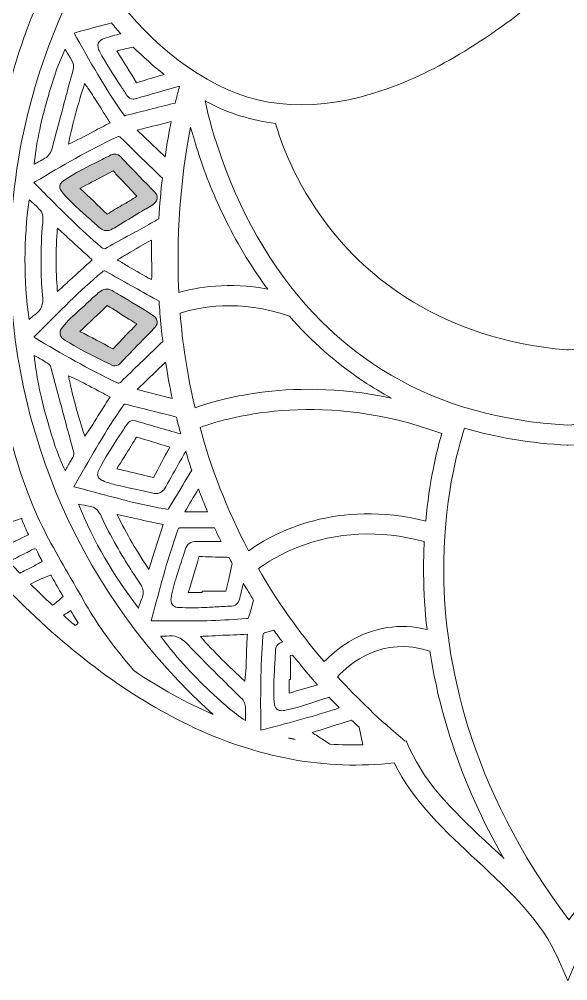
# Model space of a CAD drawing. Extents: x 126 to 2875, y -2951 to -49.
# Drawn here: x 1069 to 1500, y -2951 to -2193 of the extents above; entities that cross this region are included whole.
import ezdxf

# ---------------------------------------------------------------- set-up
doc = ezdxf.new("R2010")
doc.units = 0
doc.header["$MEASUREMENT"] = 0
doc.layers.add('Layer 1', color=7, linetype='Continuous')

# ---------------------------------------------------------------- blocks, each defined once
blk = doc.blocks.new('block 2')
at = {"layer": 'Layer 1', "true_color": 0x96c0ff}
h = blk.add_hatch(color=151, dxfattribs=at)
h.dxf.hatch_style = 2
edge = h.paths.add_edge_path()
edge.add_spline(control_points=[(1124.29, -2350.66), (1126.93, -2352.99), (1129.57, -2355.32), (1132.16, -2357.7), (1133.42, -2358.85), (1135.04, -2359.49), (1136.97, -2359.61), (1136.97, -2359.61), (1137.14, -2359.61), (1137.14, -2359.61), (1137.16, -2359.61), (1137.18, -2359.61), (1137.19, -2359.61), (1139.74, -2359.61), (1141.7, -2358.42), (1143.14, -2357.55), (1143.14, -2357.55), (1148.23, -2354.45), (1148.23, -2354.45), (1153.97, -2350.95), (1159.7, -2347.46), (1165.46, -2343.99), (1166.43, -2343.4), (1167.44, -2342.85), (1168.44, -2342.3), (1170.18, -2341.35), (1171.98, -2340.36), (1173.69, -2339.16), (1174.57, -2338.55), (1176.9, -2336.91), (1177.16, -2334.15), (1177.32, -2332.36), (1176.59, -2330.63), (1174.99, -2329.01), (1166.47, -2320.37), (1158.1, -2311.67), (1148.16, -2301.26), (1145.98, -2298.99), (1143.47, -2298.56), (1140.7, -2299.99), (1137.69, -2301.55), (1134.65, -2303.07), (1131.62, -2304.59), (1122.42, -2309.2), (1112.9, -2313.97), (1104.03, -2319.77), (1102.56, -2320.72), (1100.84, -2322.1), (1100.53, -2324.3), (1100.21, -2326.48), (1101.42, -2328.22), (1102.5, -2329.49), (1109.15, -2337.3), (1116.85, -2344.09), (1124.29, -2350.66)], knot_values=[0, 0, 0, 0, 1, 1, 1, 2, 2, 2, 3, 3, 3, 4, 4, 4, 5, 5, 5, 6, 6, 6, 7, 7, 7, 8, 8, 8, 9, 9, 9, 10, 10, 10, 11, 11, 11, 12, 12, 12, 13, 13, 13, 14, 14, 14, 15, 15, 15, 16, 16, 16, 17, 17, 17, 18, 18, 18, 18], degree=3, periodic=1)
edge = h.paths.add_edge_path()
edge.add_spline(control_points=[(1134.69, -2316.58), (1134.69, -2316.58), (1142.36, -2312.51), (1142.36, -2312.51), (1142.37, -2312.52), (1142.38, -2312.53), (1142.38, -2312.54), (1144.42, -2314.7), (1146.46, -2316.88), (1148.49, -2319.05), (1152.61, -2323.45), (1156.86, -2327.99), (1161.1, -2332.42), (1157.37, -2335.05), (1153.31, -2337.37), (1149.37, -2339.63), (1145.55, -2341.83), (1141.59, -2344.09), (1137.84, -2346.67), (1137.84, -2346.68), (1137.83, -2346.68), (1137.82, -2346.69), (1137.74, -2346.61), (1137.63, -2346.52), (1137.5, -2346.39), (1130.64, -2339.78), (1123.58, -2333.14), (1116.76, -2326.73), (1116.76, -2326.73), (1116.3, -2326.3), (1116.3, -2326.3), (1122.44, -2323.08), (1128.57, -2319.83), (1134.69, -2316.58)], knot_values=[0, 0, 0, 0, 1, 1, 1, 2, 2, 2, 3, 3, 3, 4, 4, 4, 5, 5, 5, 6, 6, 6, 7, 7, 7, 8, 8, 8, 9, 9, 9, 10, 10, 10, 11, 11, 11, 11], degree=3, periodic=1)
h = blk.add_hatch(color=151, dxfattribs=at)
h.dxf.hatch_style = 2
edge = h.paths.add_edge_path()
edge.add_spline(control_points=[(1104.44, -2445.83), (1113.87, -2451.84), (1123.93, -2456.86), (1133.66, -2461.72), (1136.06, -2462.91), (1138.45, -2464.1), (1140.83, -2465.31), (1141.22, -2465.51), (1141.62, -2465.68), (1141.99, -2465.83), (1141.99, -2465.83), (1142.81, -2466.19), (1142.81, -2466.19), (1142.81, -2466.19), (1143.34, -2466.24), (1143.34, -2466.24), (1143.5, -2466.25), (1143.66, -2466.26), (1143.81, -2466.26), (1146.23, -2466.26), (1147.61, -2464.65), (1148.22, -2463.94), (1148.3, -2463.84), (1148.38, -2463.74), (1148.47, -2463.66), (1151.37, -2460.67), (1154.26, -2457.67), (1157.15, -2454.67), (1162.83, -2448.78), (1168.71, -2442.68), (1174.56, -2436.78), (1175.77, -2435.56), (1177.34, -2433.65), (1177.09, -2431.16), (1176.84, -2428.68), (1174.9, -2427.11), (1173.46, -2426.15), (1165.26, -2420.68), (1156.65, -2415.67), (1148.33, -2410.81), (1146.1, -2409.51), (1143.87, -2408.21), (1141.64, -2406.9), (1141.64, -2406.9), (1141.64, -2406.9), (1141.64, -2406.9), (1138.21, -2404.88), (1134.51, -2405.33), (1131.47, -2408.12), (1130.18, -2409.3), (1128.87, -2410.46), (1127.56, -2411.61), (1125.57, -2413.36), (1123.52, -2415.17), (1121.56, -2417.07), (1119.61, -2418.95), (1117.54, -2420.81), (1115.53, -2422.61), (1111.19, -2426.52), (1106.69, -2430.55), (1102.84, -2435.3), (1101.49, -2436.97), (1100.3, -2438.82), (1100.67, -2441.09), (1101.05, -2443.4), (1102.88, -2444.84), (1104.44, -2445.83)], knot_values=[0, 0, 0, 0, 1, 1, 1, 2, 2, 2, 3, 3, 3, 4, 4, 4, 5, 5, 5, 6, 6, 6, 7, 7, 7, 8, 8, 8, 9, 9, 9, 10, 10, 10, 11, 11, 11, 12, 12, 12, 13, 13, 13, 14, 14, 14, 15, 15, 15, 16, 16, 16, 17, 17, 17, 18, 18, 18, 19, 19, 19, 20, 20, 20, 21, 21, 21, 22, 22, 22, 22], degree=3, periodic=1)
edge = h.paths.add_edge_path()
edge.add_spline(control_points=[(1137.69, -2418.71), (1137.74, -2418.66), (1137.79, -2418.62), (1137.83, -2418.58), (1143.49, -2422.19), (1149.28, -2425.77), (1154.89, -2429.23), (1156.98, -2430.53), (1159.07, -2431.83), (1161.17, -2433.13), (1159.35, -2435.03), (1157.53, -2436.92), (1155.71, -2438.81), (1151.54, -2443.15), (1147.23, -2447.64), (1143.06, -2452.14), (1142.67, -2452.57), (1142.44, -2452.75), (1142.32, -2452.83), (1142.21, -2452.79), (1142, -2452.71), (1141.66, -2452.52), (1133.59, -2448.07), (1125.28, -2443.63), (1116.28, -2438.97), (1123.76, -2432.07), (1131.15, -2424.99), (1137.69, -2418.71)], knot_values=[0, 0, 0, 0, 1, 1, 1, 2, 2, 2, 3, 3, 3, 4, 4, 4, 5, 5, 5, 6, 6, 6, 7, 7, 7, 8, 8, 8, 9, 9, 9, 9], degree=3, periodic=1)
at = {"layer": 'Layer 1', "lineweight": 0}
for points, knots in [([(2818.52, -1015.73), (2765.29, -1065.49), (2703.63, -1093.3), (2640.24, -1096.15), (2556.69, -1099.87), (2474.7, -1071.45), (2412.6, -1046.28), (2390.46, -1037.31), (2368.11, -1027.6), (2346.48, -1018.23), (2338.27, -1014.67), (2330.02, -1011.09), (2321.71, -1007.53), (2370.51, -1008.44), (2426.27, -1007.2), (2513.09, -924.65), (2568.78, -871.7), (2642.17, -798.11), (2625.81, -711.87), (2622.52, -694.49), (2611.09, -653.09), (2560.09, -612.54), (2565.36, -622.37), (2601.86, -692.87), (2569.54, -747.69), (2554.2, -773.71), (2526.78, -791.73), (2470.03, -803.98), (2455.63, -807.08), (2439.86, -809.44), (2422.81, -811.04), (2491.94, -734.79), (2533.75, -634.63), (2547.11, -513), (2561.91, -378.42), (2538.09, -252.24), (2515.5, -170.1), (2510.84, -153.21), (2505.7, -136.24), (2500.21, -119.65), (2496.11, -107.32), (2491.02, -97.85), (2485.03, -91.28), (2485.03, -91.28), (2489.08, -88.91), (2489.08, -88.91), (2488.22, -87.43), (2467.53, -52.75), (2420.58, -50.35), (2390.21, -48.79), (2356.11, -61.25), (2319.21, -87.4), (2293.72, -105.48), (2266.78, -130.21), (2238.64, -161.33), (2186.92, -191.97), (2146.46, -219.39), (2111.33, -247.55), (2059.02, -289.5), (2001.37, -329.63), (1934.36, -338.98), (1877.45, -346.93), (1826.29, -329.19), (1772.12, -310.4), (1744.15, -300.69), (1715.23, -290.66), (1685.52, -284.53), (1598.6, -266.59), (1534.9, -282.01), (1500.31, -329.06), (1465.72, -282.01), (1402.02, -266.61), (1315.1, -284.53), (1285.39, -290.66), (1256.47, -300.69), (1228.5, -310.4), (1174.33, -329.19), (1123.17, -346.93), (1066.26, -338.98), (999.25, -329.63), (941.6, -289.5), (889.29, -247.55), (854.16, -219.39), (813.72, -191.97), (761.98, -161.33), (733.84, -130.21), (706.9, -105.48), (681.41, -87.4), (644.51, -61.25), (610.42, -48.78), (580.04, -50.35), (533.09, -52.75), (512.4, -87.43), (511.54, -88.91), (511.54, -88.91), (515.6, -91.28), (515.6, -91.28), (509.6, -97.85), (504.51, -107.32), (500.43, -119.65), (494.91, -136.25), (489.76, -153.22), (485.12, -170.1), (462.53, -252.24), (438.71, -378.42), (453.51, -513), (466.87, -634.63), (508.68, -734.79), (577.81, -811.04), (560.76, -809.44), (544.99, -807.08), (530.59, -803.98), (473.84, -791.73), (446.42, -773.71), (431.08, -747.69), (398.76, -692.87), (435.26, -622.37), (440.53, -612.54), (389.53, -653.09), (378.1, -694.49), (374.81, -711.87), (358.45, -798.11), (431.84, -871.7), (487.53, -924.65), (574.36, -1007.2), (630.11, -1008.44), (678.91, -1007.53), (670.6, -1011.09), (662.35, -1014.67), (654.14, -1018.23), (632.51, -1027.6), (610.16, -1037.31), (588.02, -1046.28), (525.92, -1071.45), (443.9, -1099.88), (360.39, -1096.15), (296.99, -1093.3), (235.33, -1065.49), (182.1, -1015.73), (182.1, -1015.73), (125.87, -963.15), (125.87, -963.15), (125.87, -963.15), (170.22, -1026.07), (170.22, -1026.07), (219.77, -1096.34), (304.4, -1156.08), (385.84, -1178.26), (421.01, -1187.83), (457.96, -1193.28), (496.54, -1194.59), (485.65, -1205.66), (470.29, -1222.36), (453.05, -1244.47), (422.71, -1283.4), (380.73, -1347.02), (353.04, -1429.06), (321.9, -1521.35), (314.84, -1617.62), (332.07, -1715.18), (353.53, -1836.78), (412.97, -1960.62), (508.76, -2083.27), (508.76, -2083.27), (517.35, -2094.25), (517.35, -2094.25), (517.35, -2094.25), (522.39, -2081.24), (522.39, -2081.24), (522.59, -2080.7), (544.03, -2026.57), (607.28, -1966.45), (618.55, -1955.74), (631.63, -1944.41), (646.68, -1932.9), (644.92, -1962.85), (643.59, -2025.77), (654.99, -2105.75), (664.24, -2170.7), (680.05, -2233.27), (701.96, -2291.74), (729.36, -2364.83), (766.43, -2431.68), (812.16, -2490.44), (814.05, -2493.21), (839.63, -2531.25), (859.49, -2587.32), (878.32, -2640.42), (895.73, -2721.14), (871.87, -2804.06), (871.87, -2804.06), (865.62, -2825.84), (865.62, -2825.84), (865.62, -2825.84), (884.08, -2812.68), (884.08, -2812.68), (885.65, -2811.57), (922.92, -2784.71), (954.16, -2735.73), (978.8, -2697.08), (1003.28, -2637.97), (992.89, -2564.05), (993.48, -2564.79), (994.03, -2565.49), (994.54, -2566.17), (1016.21, -2595.31), (1039.76, -2622.73), (1064.5, -2647.63), (1109.21, -2692.65), (1155.37, -2726.78), (1201.72, -2749.11), (1255.68, -2775.1), (1310.13, -2785.14), (1363.64, -2778.93), (1378.87, -2809.5), (1404.34, -2833.21), (1429, -2856.2), (1455.2, -2880.59), (1479.94, -2903.62), (1493.04, -2933.91), (1493.04, -2933.91), (1500.31, -2950.67), (1500.31, -2950.67), (1500.31, -2950.67), (1507.58, -2933.91), (1507.58, -2933.91), (1520.68, -2903.62), (1545.42, -2880.59), (1571.62, -2856.2), (1596.29, -2833.21), (1621.76, -2809.5), (1636.98, -2778.93), (1690.49, -2785.14), (1744.94, -2775.1), (1798.9, -2749.11), (1845.25, -2726.78), (1891.43, -2692.65), (1936.12, -2647.63), (1960.86, -2622.73), (1984.41, -2595.33), (2006.08, -2566.18), (2006.59, -2565.5), (2007.14, -2564.79), (2007.73, -2564.05), (1997.35, -2637.97), (2021.82, -2697.08), (2046.46, -2735.73), (2077.7, -2784.71), (2114.98, -2811.57), (2116.54, -2812.68), (2116.54, -2812.68), (2135, -2825.84), (2135, -2825.84), (2135, -2825.84), (2128.75, -2804.06), (2128.75, -2804.06), (2104.89, -2721.14), (2122.3, -2640.42), (2141.13, -2587.32), (2161.01, -2531.22), (2186.59, -2493.18), (2188.46, -2490.44), (2234.19, -2431.68), (2271.26, -2364.83), (2298.65, -2291.74), (2320.57, -2233.27), (2336.38, -2170.7), (2345.63, -2105.75), (2357.03, -2025.77), (2355.7, -1962.85), (2353.94, -1932.9), (2368.99, -1944.41), (2382.07, -1955.74), (2393.34, -1966.45), (2456.59, -2026.57), (2478.03, -2080.7), (2478.23, -2081.24), (2478.23, -2081.24), (2483.25, -2094.29), (2483.25, -2094.29), (2483.25, -2094.29), (2491.86, -2083.27), (2491.86, -2083.27), (2587.65, -1960.62), (2647.09, -1836.78), (2668.55, -1715.18), (2685.78, -1617.62), (2678.72, -1521.35), (2647.58, -1429.06), (2619.89, -1347.02), (2577.91, -1283.4), (2547.57, -1244.47), (2530.33, -1222.36), (2514.97, -1205.66), (2504.08, -1194.59), (2542.66, -1193.28), (2579.61, -1187.83), (2614.78, -1178.26), (2696.22, -1156.08), (2780.85, -1096.34), (2830.4, -1026.07), (2830.4, -1026.07), (2874.75, -963.15), (2874.75, -963.15), (2874.75, -963.15), (2818.52, -1015.73), (2818.52, -1015.73)], [0, 0, 0, 0, 1, 1, 1, 2, 2, 2, 3, 3, 3, 4, 4, 4, 5, 5, 5, 6, 6, 6, 7, 7, 7, 8, 8, 8, 9, 9, 9, 10, 10, 10, 11, 11, 11, 12, 12, 12, 13, 13, 13, 14, 14, 14, 15, 15, 15, 16, 16, 16, 17, 17, 17, 18, 18, 18, 19, 19, 19, 20, 20, 20, 21, 21, 21, 22, 22, 22, 23, 23, 23, 24, 24, 24, 25, 25, 25, 26, 26, 26, 27, 27, 27, 28, 28, 28, 29, 29, 29, 30, 30, 30, 31, 31, 31, 32, 32, 32, 33, 33, 33, 34, 34, 34, 35, 35, 35, 36, 36, 36, 37, 37, 37, 38, 38, 38, 39, 39, 39, 40, 40, 40, 41, 41, 41, 42, 42, 42, 43, 43, 43, 44, 44, 44, 45, 45, 45, 46, 46, 46, 47, 47, 47, 48, 48, 48, 49, 49, 49, 50, 50, 50, 51, 51, 51, 52, 52, 52, 53, 53, 53, 54, 54, 54, 55, 55, 55, 56, 56, 56, 57, 57, 57, 58, 58, 58, 59, 59, 59, 60, 60, 60, 61, 61, 61, 62, 62, 62, 63, 63, 63, 64, 64, 64, 65, 65, 65, 66, 66, 66, 67, 67, 67, 68, 68, 68, 69, 69, 69, 70, 70, 70, 71, 71, 71, 72, 72, 72, 73, 73, 73, 74, 74, 74, 75, 75, 75, 76, 76, 76, 77, 77, 77, 78, 78, 78, 79, 79, 79, 80, 80, 80, 81, 81, 81, 82, 82, 82, 83, 83, 83, 84, 84, 84, 85, 85, 85, 86, 86, 86, 87, 87, 87, 88, 88, 88, 89, 89, 89, 90, 90, 90, 91, 91, 91, 92, 92, 92, 93, 93, 93, 94, 94, 94, 95, 95, 95, 96, 96, 96, 97, 97, 97, 98, 98, 98, 99, 99, 99, 100, 100, 100, 101, 101, 101, 102, 102, 102, 102]), ([(1861.94, -1717.87), (1896.11, -1816.3), (1926.08, -1921.57), (1913.95, -2024.38), (1904.93, -2100.97), (1863.98, -2199.05), (1776.13, -2244.64), (1735.32, -2265.83), (1687.24, -2265.74), (1633.28, -2244.38), (1591.77, -2227.95), (1546.47, -2198.21), (1505.68, -2160.6), (1505.68, -2160.6), (1500.31, -2155.64), (1500.31, -2155.64), (1500.31, -2155.64), (1494.94, -2160.6), (1494.94, -2160.6), (1454.17, -2198.21), (1408.85, -2227.95), (1367.34, -2244.38), (1313.38, -2265.74), (1265.32, -2265.83), (1224.49, -2244.64), (1136.64, -2199.05), (1095.69, -2100.97), (1086.67, -2024.38), (1074.54, -1921.57), (1104.51, -1816.3), (1138.68, -1717.87), (1192.09, -1564.07), (1240.61, -1397.2), (1237.32, -1215.98), (1242.3, -1222.28), (1247.26, -1228.83), (1252.28, -1235.64), (1266.9, -1255.47), (1279.52, -1282.41), (1289.81, -1315.72), (1286.06, -1365.69), (1274.23, -1419.52), (1252.67, -1484.91), (1252.67, -1484.91), (1248.76, -1496.73), (1248.76, -1496.73), (1227.63, -1560.64), (1195.7, -1657.2), (1179.17, -1755.34), (1159.2, -1873.95), (1167.41, -1964.74), (1203.58, -2025.16), (1232, -2072.62), (1277.82, -2102.14), (1339.8, -2112.95), (1386.89, -2121.13), (1439.41, -2115.88), (1500.31, -2096.85), (1542.72, -2110.1), (1581.07, -2116.68), (1616.36, -2116.68), (1631.73, -2116.68), (1646.53, -2115.43), (1660.82, -2112.95), (1722.8, -2102.14), (1768.62, -2072.62), (1797.04, -2025.16), (1833.21, -1964.74), (1841.42, -1873.97), (1821.45, -1755.36), (1804.92, -1657.2), (1772.99, -1560.64), (1751.86, -1496.75), (1751.86, -1496.75), (1747.95, -1484.91), (1747.95, -1484.91), (1726.39, -1419.52), (1714.56, -1365.69), (1710.81, -1315.72), (1721.1, -1282.41), (1733.72, -1255.47), (1748.34, -1235.64), (1753.36, -1228.83), (1758.32, -1222.28), (1763.3, -1215.98), (1760.01, -1397.2), (1808.53, -1564.07), (1861.94, -1717.87)], [0, 0, 0, 0, 1, 1, 1, 2, 2, 2, 3, 3, 3, 4, 4, 4, 5, 5, 5, 6, 6, 6, 7, 7, 7, 8, 8, 8, 9, 9, 9, 10, 10, 10, 11, 11, 11, 12, 12, 12, 13, 13, 13, 14, 14, 14, 15, 15, 15, 16, 16, 16, 17, 17, 17, 18, 18, 18, 19, 19, 19, 20, 20, 20, 21, 21, 21, 22, 22, 22, 23, 23, 23, 24, 24, 24, 25, 25, 25, 26, 26, 26, 27, 27, 27, 28, 28, 28, 29, 29, 29, 29]), ([(1158.63, -2706.16), (1158.63, -2706.16), (1151.46, -2697.46), (1151.46, -2697.46), (1144.78, -2689.34), (1138.54, -2681.15), (1132.92, -2673.1), (1128.52, -2666.78), (1124.07, -2659.59), (1118.91, -2650.46), (1115.63, -2644.63), (1112.22, -2638.76), (1108.92, -2633.1), (1098.55, -2615.29), (1087.84, -2596.88), (1079.78, -2577.55), (1072.45, -2559.98), (1066.17, -2540.9), (1059.44, -2515.69), (1053.63, -2493.97), (1047.63, -2471.51), (1044.75, -2448.27), (1043.31, -2436.59), (1041.85, -2422.77), (1041.93, -2408.96), (1041.98, -2401.74), (1041.92, -2394.4), (1041.87, -2387.31), (1041.74, -2372.41), (1041.61, -2357.01), (1042.45, -2341.92), (1043.86, -2316.69), (1048.36, -2290.65), (1056.61, -2259.99), (1064.58, -2230.39), (1072.13, -2203.81), (1083.9, -2178.4), (1089.26, -2166.8), (1095.74, -2155.48), (1101.97, -2144.54), (1102.92, -2142.9), (1103.86, -2141.25), (1104.79, -2139.61), (1108.26, -2146.52), (1111.93, -2153.31), (1115.86, -2159.92), (1115.86, -2159.92), (1114.97, -2161.61), (1114.97, -2161.61), (1079.97, -2229.27), (1061.4, -2305.45), (1061.31, -2381.94), (1061.13, -2518.96), (1119.26, -2649.21), (1221.06, -2740.82), (1200.23, -2731.79), (1179.4, -2720.22), (1158.63, -2706.16)], [0, 0, 0, 0, 1, 1, 1, 2, 2, 2, 3, 3, 3, 4, 4, 4, 5, 5, 5, 6, 6, 6, 7, 7, 7, 8, 8, 8, 9, 9, 9, 10, 10, 10, 11, 11, 11, 12, 12, 12, 13, 13, 13, 14, 14, 14, 15, 15, 15, 16, 16, 16, 17, 17, 17, 18, 18, 18, 19, 19, 19, 19]), ([(1139.71, -2196.28), (1139.71, -2196.28), (1141.09, -2195.91), (1141.09, -2195.91), (1143.48, -2198.82), (1145.92, -2201.67), (1148.4, -2204.46), (1144.38, -2205.38), (1139.87, -2206.52), (1135.34, -2208.2), (1133.76, -2208.77), (1131.57, -2209.79), (1130.72, -2212.01), (1129.83, -2214.27), (1130.78, -2216.43), (1131.73, -2218.26), (1136.58, -2227.59), (1142.39, -2236.42), (1148.01, -2244.95), (1149.76, -2247.63), (1151.52, -2250.3), (1153.25, -2252.99), (1154.75, -2255.34), (1156.57, -2255.95), (1158.17, -2255.95), (1159.29, -2255.95), (1160.31, -2255.65), (1161.07, -2255.43), (1169.15, -2253.07), (1177.26, -2250.75), (1185.36, -2248.43), (1185.36, -2248.43), (1194.73, -2245.74), (1194.73, -2245.74), (1193.85, -2248.93), (1192.65, -2253.42), (1191.32, -2259.07), (1191.32, -2259.07), (1189.73, -2259.47), (1189.73, -2259.47), (1177.1, -2262.63), (1164.48, -2265.82), (1151.85, -2269.01), (1151.63, -2269.08), (1151.49, -2269.09), (1151.39, -2269.11), (1151.31, -2269.03), (1151.2, -2268.89), (1151.03, -2268.65), (1136.29, -2247.72), (1123.75, -2225.47), (1111.64, -2203.89), (1111.64, -2203.89), (1114.8, -2203.02), (1114.8, -2203.02), (1122.96, -2200.77), (1131.4, -2198.46), (1139.71, -2196.28)], [0, 0, 0, 0, 1, 1, 1, 2, 2, 2, 3, 3, 3, 4, 4, 4, 5, 5, 5, 6, 6, 6, 7, 7, 7, 8, 8, 8, 9, 9, 9, 10, 10, 10, 11, 11, 11, 12, 12, 12, 13, 13, 13, 14, 14, 14, 15, 15, 15, 16, 16, 16, 17, 17, 17, 18, 18, 18, 19, 19, 19, 19]), ([(1110.08, -2236.1), (1109.48, -2238.15), (1108.73, -2240.68), (1107.89, -2243.96), (1105.98, -2251.38), (1103.95, -2258.91), (1101.97, -2266.2), (1099.54, -2275.2), (1097.02, -2284.53), (1094.72, -2293.74), (1094.56, -2294.34), (1094.41, -2294.91), (1094.22, -2295.45), (1092.97, -2299.23), (1090.92, -2301.62), (1087.62, -2303.28), (1086.05, -2304.06), (1084.56, -2304.92), (1083.12, -2305.74), (1082.19, -2306.28), (1081.25, -2306.81), (1080.3, -2307.32), (1081.76, -2292.08), (1085.08, -2275.65), (1090.75, -2255.67), (1094.33, -2243.01), (1098.51, -2229.53), (1104.7, -2216.6), (1105.5, -2217.96), (1106.23, -2219.18), (1106.88, -2220.27), (1112.15, -2229.08), (1112.15, -2229.08), (1110.08, -2236.1)], [0, 0, 0, 0, 1, 1, 1, 2, 2, 2, 3, 3, 3, 4, 4, 4, 5, 5, 5, 6, 6, 6, 7, 7, 7, 8, 8, 8, 9, 9, 9, 10, 10, 10, 11, 11, 11, 11]), ([(1145.3, -2218.03), (1147.5, -2217.5), (1149.7, -2216.98), (1151.9, -2216.46), (1151.9, -2216.46), (1158.26, -2214.94), (1158.26, -2214.94), (1166.02, -2222.74), (1174.17, -2229.96), (1182.66, -2236.52), (1182.66, -2236.52), (1178.62, -2237.73), (1178.62, -2237.73), (1172.83, -2239.46), (1166.84, -2241.25), (1160.95, -2243.1), (1160.95, -2243.08), (1160.95, -2243.08), (1160.95, -2243.08), (1155.71, -2234.65), (1150.59, -2226.37), (1145.3, -2218.03)], [0, 0, 0, 0, 1, 1, 1, 2, 2, 2, 3, 3, 3, 4, 4, 4, 5, 5, 5, 6, 6, 6, 7, 7, 7, 7]), ([(1119.99, -2243.7), (1120.89, -2244.9), (1121.76, -2246.09), (1122.6, -2247.29), (1125.12, -2250.9), (1127.4, -2254.55), (1129.64, -2258.11), (1129.64, -2258.11), (1130.67, -2259.74), (1130.67, -2259.74), (1132.02, -2261.87), (1133.36, -2264.01), (1134.71, -2266.15), (1136.48, -2268.98), (1138.27, -2271.83), (1140.06, -2274.65), (1135.63, -2276.83), (1131.26, -2279.19), (1127.02, -2281.47), (1120.6, -2284.92), (1113.99, -2288.48), (1107.23, -2291.43), (1110.43, -2275.88), (1114.72, -2259.86), (1119.99, -2243.7)], [0, 0, 0, 0, 1, 1, 1, 2, 2, 2, 3, 3, 3, 4, 4, 4, 5, 5, 5, 6, 6, 6, 7, 7, 7, 8, 8, 8, 8]), ([(1261.06, -2372.95), (1232.74, -2326.71), (1219.92, -2280.76), (1214.78, -2257.39), (1215.58, -2257.84), (1216.39, -2258.26), (1217.21, -2258.69), (1233.93, -2267.37), (1251.67, -2272.84), (1270.35, -2275.12), (1273.9, -2287.85), (1284.88, -2320.76), (1311.18, -2355.29), (1341.55, -2395.16), (1398.89, -2444.6), (1499.6, -2453.59), (1499.6, -2453.59), (1500.31, -2453.65), (1500.31, -2453.65), (1500.31, -2453.65), (1501.02, -2453.59), (1501.02, -2453.59), (1601.73, -2444.6), (1659.07, -2395.16), (1689.44, -2355.29), (1715.74, -2320.76), (1726.72, -2287.85), (1730.27, -2275.12), (1739.61, -2273.98), (1748.71, -2272.05), (1757.57, -2269.3), (1766.44, -2266.58), (1775.07, -2263.03), (1783.42, -2258.69), (1784.25, -2258.26), (1785.05, -2257.84), (1785.86, -2257.39), (1783.31, -2269.01), (1778.85, -2286.25), (1771.5, -2306.34), (1764.16, -2326.43), (1753.93, -2349.38), (1739.86, -2372.46), (1686.44, -2460.03), (1605.85, -2507.25), (1500.31, -2512.82), (1394.98, -2507.27), (1314.49, -2460.2), (1261.06, -2372.95)], [0, 0, 0, 0, 1, 1, 1, 2, 2, 2, 3, 3, 3, 4, 4, 4, 5, 5, 5, 6, 6, 6, 7, 7, 7, 8, 8, 8, 9, 9, 9, 10, 10, 10, 11, 11, 11, 12, 12, 12, 13, 13, 13, 14, 14, 14, 15, 15, 15, 16, 16, 16, 16]), ([(1183.32, -2301.53), (1183.32, -2301.53), (1161.46, -2280.38), (1161.46, -2280.38), (1161.46, -2280.38), (1164.47, -2279.63), (1164.47, -2279.63), (1172.59, -2277.59), (1180.38, -2275.65), (1188.12, -2273.7), (1186.49, -2281.74), (1184.83, -2291.06), (1183.32, -2301.53)], [0, 0, 0, 0, 1, 1, 1, 2, 2, 2, 3, 3, 3, 4, 4, 4, 4]), ([(1194.13, -2408.28), (1191.44, -2353.5), (1197.73, -2307.26), (1203.47, -2278.12), (1206.99, -2291.17), (1212.04, -2307.15), (1219.16, -2324.7), (1226.27, -2342.24), (1235.45, -2361.36), (1247.26, -2380.71), (1252.59, -2389.45), (1258.23, -2397.8), (1264.15, -2405.83), (1233.63, -2399.64), (1208.17, -2404.28), (1194.13, -2408.28)], [0, 0, 0, 0, 1, 1, 1, 2, 2, 2, 3, 3, 3, 4, 4, 4, 5, 5, 5, 5]), ([(1081.33, -2320.95), (1101.94, -2308.79), (1123.23, -2296.24), (1145.24, -2285.92), (1146.95, -2285.13), (1147.18, -2285.16), (1148.4, -2286.36), (1158.15, -2295.94), (1167.86, -2305.37), (1179.43, -2316.6), (1179.43, -2316.6), (1181.17, -2318.31), (1181.17, -2318.31), (1180.06, -2328.2), (1179.13, -2338.87), (1178.49, -2350.22), (1178.49, -2350.22), (1176.75, -2351.19), (1176.75, -2351.19), (1174.66, -2352.36), (1172.57, -2353.53), (1170.52, -2354.73), (1165.67, -2357.55), (1160.64, -2360.26), (1155.78, -2362.88), (1149.84, -2366.08), (1143.7, -2369.39), (1137.8, -2372.95), (1135.61, -2374.26), (1134.96, -2374.19), (1132.79, -2372.33), (1117.07, -2358.94), (1102.24, -2344.05), (1087.92, -2329.64), (1085.27, -2327), (1082.65, -2324.35), (1080.02, -2321.73), (1080.02, -2321.73), (1081.33, -2320.95), (1081.33, -2320.95)], [0, 0, 0, 0, 1, 1, 1, 2, 2, 2, 3, 3, 3, 4, 4, 4, 5, 5, 5, 6, 6, 6, 7, 7, 7, 8, 8, 8, 9, 9, 9, 10, 10, 10, 11, 11, 11, 12, 12, 12, 13, 13, 13, 13]), ([(1124.29, -2350.66), (1126.93, -2352.99), (1129.57, -2355.32), (1132.16, -2357.7), (1133.42, -2358.85), (1135.04, -2359.49), (1136.97, -2359.61), (1136.97, -2359.61), (1137.14, -2359.61), (1137.14, -2359.61), (1137.16, -2359.61), (1137.18, -2359.61), (1137.19, -2359.61), (1139.74, -2359.61), (1141.7, -2358.42), (1143.14, -2357.55), (1143.14, -2357.55), (1148.23, -2354.45), (1148.23, -2354.45), (1153.97, -2350.95), (1159.7, -2347.46), (1165.46, -2343.99), (1166.43, -2343.4), (1167.44, -2342.85), (1168.44, -2342.3), (1170.18, -2341.35), (1171.98, -2340.36), (1173.69, -2339.16), (1174.57, -2338.55), (1176.9, -2336.91), (1177.16, -2334.15), (1177.32, -2332.36), (1176.59, -2330.63), (1174.99, -2329.01), (1166.47, -2320.37), (1158.1, -2311.67), (1148.16, -2301.26), (1145.98, -2298.99), (1143.47, -2298.56), (1140.7, -2299.99), (1137.69, -2301.55), (1134.65, -2303.07), (1131.62, -2304.59), (1122.42, -2309.2), (1112.9, -2313.97), (1104.03, -2319.77), (1102.56, -2320.72), (1100.84, -2322.1), (1100.53, -2324.3), (1100.21, -2326.48), (1101.42, -2328.22), (1102.5, -2329.49), (1109.15, -2337.3), (1116.85, -2344.09), (1124.29, -2350.66)], [0, 0, 0, 0, 1, 1, 1, 2, 2, 2, 3, 3, 3, 4, 4, 4, 5, 5, 5, 6, 6, 6, 7, 7, 7, 8, 8, 8, 9, 9, 9, 10, 10, 10, 11, 11, 11, 12, 12, 12, 13, 13, 13, 14, 14, 14, 15, 15, 15, 16, 16, 16, 17, 17, 17, 18, 18, 18, 18]), ([(1134.69, -2316.58), (1134.69, -2316.58), (1142.36, -2312.51), (1142.36, -2312.51), (1142.37, -2312.52), (1142.38, -2312.53), (1142.38, -2312.54), (1144.42, -2314.7), (1146.46, -2316.88), (1148.49, -2319.05), (1152.61, -2323.45), (1156.86, -2327.99), (1161.1, -2332.42), (1157.37, -2335.05), (1153.31, -2337.37), (1149.37, -2339.63), (1145.55, -2341.83), (1141.59, -2344.09), (1137.84, -2346.67), (1137.84, -2346.68), (1137.83, -2346.68), (1137.82, -2346.69), (1137.74, -2346.61), (1137.63, -2346.52), (1137.5, -2346.39), (1130.64, -2339.78), (1123.58, -2333.14), (1116.76, -2326.73), (1116.76, -2326.73), (1116.3, -2326.3), (1116.3, -2326.3), (1122.44, -2323.08), (1128.57, -2319.83), (1134.69, -2316.58)], [0, 0, 0, 0, 1, 1, 1, 2, 2, 2, 3, 3, 3, 4, 4, 4, 5, 5, 5, 6, 6, 6, 7, 7, 7, 8, 8, 8, 9, 9, 9, 10, 10, 10, 11, 11, 11, 11]), ([(1084.77, -2343.1), (1086.81, -2345.22), (1087.47, -2348.21), (1086.98, -2353.08), (1085.89, -2363.69), (1085.84, -2374.42), (1085.78, -2384.79), (1085.78, -2384.79), (1085.76, -2387.31), (1085.76, -2387.31), (1085.72, -2394.81), (1086.1, -2402.52), (1086.89, -2410.25), (1087.69, -2417.99), (1085.91, -2422.54), (1080.71, -2425.96), (1079.08, -2427.04), (1077.66, -2428.32), (1076.28, -2429.7), (1071.91, -2397.93), (1071.93, -2366.9), (1076.33, -2335.24), (1079.34, -2337.9), (1082.19, -2340.41), (1084.77, -2343.1)], [0, 0, 0, 0, 1, 1, 1, 2, 2, 2, 3, 3, 3, 4, 4, 4, 5, 5, 5, 6, 6, 6, 7, 7, 7, 8, 8, 8, 8]), ([(1098.11, -2364.81), (1098.22, -2362.87), (1098.35, -2360.94), (1098.47, -2359.02), (1098.47, -2359.02), (1098.55, -2357.61), (1098.55, -2357.61), (1101.69, -2360.48), (1104.82, -2363.36), (1107.96, -2366.22), (1113.83, -2371.62), (1119.91, -2377.19), (1125.96, -2382.64), (1120.07, -2387.94), (1114.13, -2393.39), (1108.38, -2398.66), (1105.11, -2401.67), (1101.83, -2404.66), (1098.55, -2407.65), (1098.55, -2407.65), (1098.47, -2406.46), (1098.47, -2406.46), (1097.97, -2398.59), (1097.45, -2390.47), (1097.68, -2382.53), (1097.68, -2382.53), (1097.68, -2382.35), (1097.68, -2382.35), (1097.53, -2376.54), (1097.76, -2370.64), (1098.11, -2364.81)], [0, 0, 0, 0, 1, 1, 1, 2, 2, 2, 3, 3, 3, 4, 4, 4, 5, 5, 5, 6, 6, 6, 7, 7, 7, 8, 8, 8, 9, 9, 9, 10, 10, 10, 10]), ([(1172.72, -2380.87), (1172.84, -2386.53), (1172.98, -2392.36), (1172.73, -2398.17), (1166.51, -2395.03), (1160.57, -2391.49), (1154.37, -2387.77), (1151.55, -2386.07), (1148.67, -2384.35), (1145.73, -2382.64), (1148.31, -2381.12), (1150.86, -2379.6), (1153.36, -2378.11), (1159.85, -2374.25), (1166.05, -2370.56), (1172.57, -2367.17), (1172.49, -2371.8), (1172.6, -2376.39), (1172.72, -2380.87)], [0, 0, 0, 0, 1, 1, 1, 2, 2, 2, 3, 3, 3, 4, 4, 4, 5, 5, 5, 6, 6, 6, 6]), ([(1083.94, -2439.61), (1099.82, -2423.59), (1116.22, -2407.02), (1133.7, -2392.22), (1135.18, -2390.96), (1135.39, -2391.01), (1136.83, -2391.82), (1149.78, -2399.13), (1162.65, -2406.27), (1176.91, -2414.17), (1176.91, -2414.17), (1178.65, -2415.14), (1178.65, -2415.14), (1178.84, -2418.26), (1179.05, -2421.41), (1179.3, -2424.57), (1179.89, -2432.09), (1180.63, -2439.55), (1181.52, -2446.97), (1181.52, -2446.97), (1179.84, -2448.58), (1179.84, -2448.58), (1169.25, -2458.76), (1158.88, -2468.74), (1148.46, -2478.88), (1147.18, -2480.15), (1146.98, -2480.18), (1145.3, -2479.39), (1123.15, -2468.99), (1101.69, -2456.34), (1080.94, -2444.11), (1080.94, -2444.11), (1080.03, -2443.57), (1080.03, -2443.57), (1080.03, -2443.57), (1083.94, -2439.61), (1083.94, -2439.61)], [0, 0, 0, 0, 1, 1, 1, 2, 2, 2, 3, 3, 3, 4, 4, 4, 5, 5, 5, 6, 6, 6, 7, 7, 7, 8, 8, 8, 9, 9, 9, 10, 10, 10, 11, 11, 11, 12, 12, 12, 12]), ([(1104.44, -2445.83), (1113.87, -2451.84), (1123.93, -2456.86), (1133.66, -2461.72), (1136.06, -2462.91), (1138.45, -2464.1), (1140.83, -2465.31), (1141.22, -2465.51), (1141.62, -2465.68), (1141.99, -2465.83), (1141.99, -2465.83), (1142.81, -2466.19), (1142.81, -2466.19), (1142.81, -2466.19), (1143.34, -2466.24), (1143.34, -2466.24), (1143.5, -2466.25), (1143.66, -2466.26), (1143.81, -2466.26), (1146.23, -2466.26), (1147.61, -2464.65), (1148.22, -2463.94), (1148.3, -2463.84), (1148.38, -2463.74), (1148.47, -2463.66), (1151.37, -2460.67), (1154.26, -2457.67), (1157.15, -2454.67), (1162.83, -2448.78), (1168.71, -2442.68), (1174.56, -2436.78), (1175.77, -2435.56), (1177.34, -2433.65), (1177.09, -2431.16), (1176.84, -2428.68), (1174.9, -2427.11), (1173.46, -2426.15), (1165.26, -2420.68), (1156.65, -2415.67), (1148.33, -2410.81), (1146.1, -2409.51), (1143.87, -2408.21), (1141.64, -2406.9), (1141.64, -2406.9), (1141.64, -2406.9), (1141.64, -2406.9), (1138.21, -2404.88), (1134.51, -2405.33), (1131.47, -2408.12), (1130.18, -2409.3), (1128.87, -2410.46), (1127.56, -2411.61), (1125.57, -2413.36), (1123.52, -2415.17), (1121.56, -2417.07), (1119.61, -2418.95), (1117.54, -2420.81), (1115.53, -2422.61), (1111.19, -2426.52), (1106.69, -2430.55), (1102.84, -2435.3), (1101.49, -2436.97), (1100.3, -2438.82), (1100.67, -2441.09), (1101.05, -2443.4), (1102.88, -2444.84), (1104.44, -2445.83)], [0, 0, 0, 0, 1, 1, 1, 2, 2, 2, 3, 3, 3, 4, 4, 4, 5, 5, 5, 6, 6, 6, 7, 7, 7, 8, 8, 8, 9, 9, 9, 10, 10, 10, 11, 11, 11, 12, 12, 12, 13, 13, 13, 14, 14, 14, 15, 15, 15, 16, 16, 16, 17, 17, 17, 18, 18, 18, 19, 19, 19, 20, 20, 20, 21, 21, 21, 22, 22, 22, 22]), ([(1281.26, -2427.12), (1298.62, -2446.91), (1317.98, -2463.99), (1339.23, -2478.15), (1346.46, -2482.98), (1353.92, -2487.41), (1361.58, -2491.56), (1319.22, -2482.51), (1282.95, -2483.73), (1257.29, -2487.24), (1234.89, -2490.3), (1217.66, -2495.35), (1206.89, -2499.14), (1200.59, -2472.47), (1197, -2447.3), (1195.18, -2424.54), (1208.66, -2420.3), (1242.41, -2412.78), (1281.26, -2427.12)], [0, 0, 0, 0, 1, 1, 1, 2, 2, 2, 3, 3, 3, 4, 4, 4, 5, 5, 5, 6, 6, 6, 6]), ([(1137.69, -2418.71), (1137.74, -2418.66), (1137.79, -2418.62), (1137.83, -2418.58), (1143.49, -2422.19), (1149.28, -2425.77), (1154.89, -2429.23), (1156.98, -2430.53), (1159.07, -2431.83), (1161.17, -2433.13), (1159.35, -2435.03), (1157.53, -2436.92), (1155.71, -2438.81), (1151.54, -2443.15), (1147.23, -2447.64), (1143.06, -2452.14), (1142.67, -2452.57), (1142.44, -2452.75), (1142.32, -2452.83), (1142.21, -2452.79), (1142, -2452.71), (1141.66, -2452.52), (1133.59, -2448.07), (1125.28, -2443.63), (1116.28, -2438.97), (1123.76, -2432.07), (1131.15, -2424.99), (1137.69, -2418.71)], [0, 0, 0, 0, 1, 1, 1, 2, 2, 2, 3, 3, 3, 4, 4, 4, 5, 5, 5, 6, 6, 6, 7, 7, 7, 8, 8, 8, 9, 9, 9, 9]), ([(1092.05, -2465.05), (1092.86, -2465.65), (1093.28, -2466.74), (1093.71, -2468.31), (1093.71, -2468.31), (1101.04, -2495.71), (1101.04, -2495.71), (1104.41, -2508.29), (1107.78, -2520.89), (1111.17, -2533.48), (1111.66, -2535.3), (1111.5, -2536.76), (1110.66, -2538.24), (1110.66, -2538.24), (1108.95, -2541.19), (1108.95, -2541.19), (1107.55, -2543.64), (1106.09, -2546.16), (1104.68, -2548.69), (1098.9, -2536.68), (1094.91, -2524.06), (1091.46, -2512.17), (1085.8, -2492.61), (1082.34, -2476.43), (1080.63, -2461.25), (1080.52, -2460.12), (1080.4, -2459.05), (1080.33, -2457.94), (1084.66, -2460.22), (1088.45, -2462.42), (1092.05, -2465.05)], [0, 0, 0, 0, 1, 1, 1, 2, 2, 2, 3, 3, 3, 4, 4, 4, 5, 5, 5, 6, 6, 6, 7, 7, 7, 8, 8, 8, 9, 9, 9, 10, 10, 10, 10]), ([(1183.78, -2463.32), (1185.24, -2472.88), (1186.93, -2482.38), (1188.89, -2491.75), (1188.89, -2491.75), (1161.46, -2484.9), (1161.46, -2484.9), (1161.46, -2484.9), (1183.78, -2463.32), (1183.78, -2463.32)], [0, 0, 0, 0, 1, 1, 1, 2, 2, 2, 3, 3, 3, 3]), ([(1109.95, -2486.07), (1109, -2482.05), (1108.11, -2478.01), (1107.28, -2473.91), (1113.83, -2476.73), (1119.86, -2479.96), (1125.72, -2483.11), (1127.57, -2484.11), (1129.41, -2485.09), (1131.26, -2486.07), (1134.11, -2487.57), (1137.05, -2489.11), (1140.04, -2490.61), (1137.32, -2494.7), (1134.72, -2498.89), (1132.22, -2502.98), (1128.39, -2509.18), (1124.47, -2515.59), (1120.03, -2521.51), (1116.12, -2509.85), (1112.78, -2498.12), (1109.95, -2486.07)], [0, 0, 0, 0, 1, 1, 1, 2, 2, 2, 3, 3, 3, 4, 4, 4, 5, 5, 5, 6, 6, 6, 7, 7, 7, 7]), ([(1210.82, -2514.61), (1236.3, -2505.49), (1309.78, -2485.77), (1401.14, -2519.52), (1396.82, -2534.35), (1391.26, -2558), (1388.52, -2588.42), (1318.65, -2571.2), (1269.8, -2597.18), (1249.09, -2611.88), (1231.55, -2578.67), (1219.27, -2545.78), (1210.82, -2514.61)], [0, 0, 0, 0, 1, 1, 1, 2, 2, 2, 3, 3, 3, 4, 4, 4, 4]), ([(1156.11, -2573.16), (1146.99, -2570.87), (1137.76, -2568.38), (1128.82, -2565.99), (1123.07, -2564.46), (1117.33, -2562.91), (1111.58, -2561.4), (1111.58, -2561.4), (1113.88, -2557.38), (1113.88, -2557.38), (1125.16, -2537.47), (1136.86, -2516.89), (1150.16, -2497.81), (1151.25, -2496.25), (1151.54, -2496.15), (1153.48, -2496.66), (1165.26, -2499.68), (1177.42, -2502.77), (1190.63, -2506.09), (1190.63, -2506.09), (1192.25, -2506.51), (1192.25, -2506.51), (1193.33, -2510.94), (1194.47, -2515.37), (1195.65, -2519.75), (1189.5, -2517.98), (1183.34, -2516.23), (1177.16, -2514.45), (1171.53, -2512.84), (1165.88, -2511.22), (1160.23, -2509.59), (1156.55, -2508.53), (1154.5, -2510.35), (1153.4, -2512.06), (1151.47, -2515.07), (1149.51, -2518.06), (1147.53, -2521.04), (1141.82, -2529.7), (1135.91, -2538.64), (1131.18, -2548.23), (1130.51, -2549.59), (1129.83, -2551.4), (1130.55, -2553.3), (1131.26, -2555.2), (1133, -2556.1), (1134.25, -2556.61), (1137.89, -2558.11), (1141.59, -2559.27), (1145.54, -2560.15), (1152.41, -2561.67), (1159.29, -2563.21), (1166.16, -2564.74), (1166.16, -2564.74), (1174.82, -2566.69), (1174.82, -2566.69), (1174.82, -2566.69), (1175.23, -2566.75), (1175.23, -2566.75), (1175.52, -2566.78), (1175.82, -2566.8), (1176.09, -2566.8), (1180.85, -2566.8), (1182.99, -2562.97), (1183.83, -2561.48), (1183.83, -2561.48), (1185.36, -2558.74), (1185.36, -2558.74), (1189.05, -2552.17), (1192.74, -2545.6), (1196.41, -2539.02), (1196.81, -2538.32), (1197.19, -2537.64), (1197.58, -2536.95), (1198.25, -2535.79), (1198.91, -2534.62), (1199.56, -2533.4), (1201.07, -2538.39), (1202.63, -2543.34), (1204.3, -2548.26), (1204.3, -2548.26), (1198.8, -2557.4), (1198.8, -2557.4), (1194.61, -2564.41), (1190.4, -2571.41), (1186.19, -2578.4), (1186.03, -2578.67), (1185.87, -2578.96), (1185.71, -2579.26), (1185.71, -2579.27), (1185.71, -2579.27), (1185.7, -2579.29), (1175.79, -2577.69), (1165.83, -2575.62), (1156.11, -2573.16)], [0, 0, 0, 0, 1, 1, 1, 2, 2, 2, 3, 3, 3, 4, 4, 4, 5, 5, 5, 6, 6, 6, 7, 7, 7, 8, 8, 8, 9, 9, 9, 10, 10, 10, 11, 11, 11, 12, 12, 12, 13, 13, 13, 14, 14, 14, 15, 15, 15, 16, 16, 16, 17, 17, 17, 18, 18, 18, 19, 19, 19, 20, 20, 20, 21, 21, 21, 22, 22, 22, 23, 23, 23, 24, 24, 24, 25, 25, 25, 26, 26, 26, 27, 27, 27, 28, 28, 28, 29, 29, 29, 30, 30, 30, 31, 31, 31, 31]), ([(1501.26, -2902.74), (1421.34, -2797), (1403.43, -2696.78), (1402.69, -2630.64), (1402.06, -2573.4), (1413.77, -2531.31), (1419.1, -2515.2), (1444.4, -2522.65), (1471.37, -2527.18), (1499.9, -2528.65), (1499.9, -2528.65), (1500.31, -2528.67), (1500.31, -2528.67), (1500.31, -2528.67), (1500.72, -2528.65), (1500.72, -2528.65), (1529.91, -2527.15), (1557.46, -2522.45), (1583.26, -2514.67), (1588.5, -2530.3), (1600.39, -2572.23), (1599.85, -2629.85), (1599.23, -2696.18), (1581.44, -2796.69), (1501.26, -2902.74)], [0, 0, 0, 0, 1, 1, 1, 2, 2, 2, 3, 3, 3, 4, 4, 4, 5, 5, 5, 6, 6, 6, 7, 7, 7, 8, 8, 8, 8]), ([(1187.1, -2530.09), (1182.64, -2538.26), (1178.24, -2546.44), (1174.12, -2554.12), (1174.12, -2554.12), (1167.32, -2552.49), (1167.32, -2552.49), (1159.94, -2550.73), (1152.63, -2548.99), (1145.31, -2547.27), (1149.15, -2541.22), (1152.96, -2535.11), (1156.65, -2529.17), (1158.11, -2526.83), (1159.55, -2524.49), (1160.95, -2522.21), (1168.95, -2524.68), (1177.53, -2527.26), (1187.1, -2530.09)], [0, 0, 0, 0, 1, 1, 1, 2, 2, 2, 3, 3, 3, 4, 4, 4, 5, 5, 5, 6, 6, 6, 6]), ([(1209.55, -2563.03), (1211.85, -2569.16), (1214.27, -2575.24), (1216.8, -2581.27), (1216.8, -2581.27), (1198.98, -2581.27), (1198.98, -2581.27), (1202.46, -2575.24), (1205.99, -2569.18), (1209.55, -2563.03)], [0, 0, 0, 0, 1, 1, 1, 2, 2, 2, 3, 3, 3, 3]), ([(1164.99, -2649.59), (1164.01, -2651.98), (1163.23, -2654.42), (1162.46, -2656.97), (1142.8, -2631.69), (1127.25, -2604.76), (1115.14, -2575), (1118.34, -2575.74), (1121.33, -2576.38), (1124.28, -2576.99), (1124.28, -2576.99), (1125.73, -2577.3), (1125.73, -2577.3), (1128.84, -2577.96), (1131, -2580.18), (1133.21, -2584.99), (1140.44, -2600.69), (1149.34, -2615.48), (1156.27, -2626.61), (1157.54, -2628.63), (1158.88, -2630.63), (1160.18, -2632.54), (1161.6, -2634.65), (1163.08, -2636.82), (1164.39, -2638.97), (1164.64, -2639.38), (1164.86, -2639.79), (1165.05, -2640.22), (1166.42, -2643.12), (1166.38, -2646.14), (1164.99, -2649.59)], [0, 0, 0, 0, 1, 1, 1, 2, 2, 2, 3, 3, 3, 4, 4, 4, 5, 5, 5, 6, 6, 6, 7, 7, 7, 8, 8, 8, 9, 9, 9, 10, 10, 10, 10]), ([(1145.6, -2583.22), (1145.6, -2583.22), (1154.01, -2585.1), (1154.01, -2585.1), (1156.46, -2585.64), (1158.91, -2586.19), (1161.37, -2586.75), (1168.06, -2588.25), (1174.98, -2589.82), (1181.82, -2591.21), (1181.82, -2591.21), (1181.83, -2591.21), (1181.83, -2591.21), (1179.02, -2599.92), (1176.28, -2608.62), (1173.54, -2617.34), (1173.54, -2617.34), (1170.66, -2626.53), (1170.66, -2626.53), (1161.54, -2613.28), (1153.12, -2598.71), (1145.6, -2583.22)], [0, 0, 0, 0, 1, 1, 1, 2, 2, 2, 3, 3, 3, 4, 4, 4, 5, 5, 5, 6, 6, 6, 7, 7, 7, 7]), ([(1053.2, -2611.23), (1053.2, -2611.23), (1052.38, -2611.77), (1052.38, -2611.77), (1048.42, -2607.39), (1044.48, -2602.96), (1040.6, -2598.43), (1044.73, -2595.8), (1049.26, -2593.58), (1054.07, -2591.87), (1056.68, -2590.96), (1059.31, -2590.09), (1061.96, -2589.23), (1064.5, -2588.39), (1067.07, -2587.55), (1069.6, -2586.67), (1069.95, -2586.54), (1070.19, -2586.48), (1070.36, -2586.45), (1070.41, -2586.56), (1070.49, -2586.73), (1070.57, -2586.94), (1071.94, -2590.89), (1073.72, -2594.99), (1075.82, -2599.14), (1075.74, -2599.19), (1075.65, -2599.24), (1075.55, -2599.28), (1075.55, -2599.28), (1073.02, -2600.5), (1073.02, -2600.5), (1066.63, -2603.59), (1060.01, -2606.79), (1053.84, -2610.79), (1053.61, -2610.93), (1053.41, -2611.09), (1053.2, -2611.23)], [0, 0, 0, 0, 1, 1, 1, 2, 2, 2, 3, 3, 3, 4, 4, 4, 5, 5, 5, 6, 6, 6, 7, 7, 7, 8, 8, 8, 9, 9, 9, 10, 10, 10, 11, 11, 11, 12, 12, 12, 12]), ([(1250.98, -2657.95), (1250.46, -2659.82), (1249.92, -2661.67), (1249.39, -2663.54), (1248.98, -2665.04), (1248.81, -2665.18), (1247.13, -2665.31), (1229.72, -2666.73), (1210.93, -2667.32), (1189.64, -2667.13), (1187.8, -2667.11), (1185.98, -2667.08), (1184.16, -2667.07), (1180.27, -2667.02), (1176.37, -2666.95), (1172.49, -2666.97), (1172.49, -2666.97), (1174.3, -2660.12), (1174.3, -2660.12), (1179.95, -2638.68), (1185.81, -2616.49), (1193.45, -2595.31), (1194.02, -2593.73), (1194.16, -2593.73), (1195.42, -2593.74), (1203.69, -2593.84), (1211.85, -2593.84), (1220.87, -2593.82), (1220.87, -2593.82), (1222.29, -2593.82), (1222.29, -2593.82), (1222.93, -2595.21), (1223.54, -2596.62), (1224.19, -2598.02), (1225.24, -2600.25), (1226.33, -2602.45), (1227.41, -2604.65), (1227.41, -2604.65), (1226.58, -2604.65), (1226.58, -2604.65), (1220.43, -2604.59), (1214.27, -2604.54), (1208.11, -2604.43), (1203.47, -2604.38), (1200.45, -2606.63), (1199.1, -2611.17), (1198.42, -2613.47), (1197.65, -2615.81), (1196.9, -2618.07), (1196.08, -2620.56), (1195.24, -2623.11), (1194.48, -2625.69), (1193.85, -2627.87), (1193.12, -2630.1), (1192.42, -2632.24), (1190.67, -2637.62), (1188.86, -2643.18), (1188.09, -2649.08), (1187.88, -2650.59), (1187.79, -2652.8), (1189.24, -2654.51), (1190.67, -2656.22), (1192.8, -2656.52), (1194.51, -2656.59), (1197.68, -2656.73), (1200.92, -2656.79), (1204.26, -2656.79), (1207.75, -2656.79), (1211.34, -2656.71), (1215.12, -2656.57), (1217.02, -2656.46), (1218.92, -2656.35), (1220.82, -2656.22), (1225.19, -2655.95), (1229.7, -2655.65), (1234.12, -2655.56), (1238.68, -2655.46), (1241.16, -2653.48), (1242.16, -2649.15), (1243.09, -2645.09), (1244.06, -2641.09), (1244.96, -2637.46), (1247.57, -2641.91), (1250.25, -2646.33), (1253, -2650.71), (1253, -2650.71), (1250.98, -2657.95), (1250.98, -2657.95)], [0, 0, 0, 0, 1, 1, 1, 2, 2, 2, 3, 3, 3, 4, 4, 4, 5, 5, 5, 6, 6, 6, 7, 7, 7, 8, 8, 8, 9, 9, 9, 10, 10, 10, 11, 11, 11, 12, 12, 12, 13, 13, 13, 14, 14, 14, 15, 15, 15, 16, 16, 16, 17, 17, 17, 18, 18, 18, 19, 19, 19, 20, 20, 20, 21, 21, 21, 22, 22, 22, 23, 23, 23, 24, 24, 24, 25, 25, 25, 26, 26, 26, 27, 27, 27, 28, 28, 28, 29, 29, 29, 29]), ([(1287.12, -2609.35), (1318.36, -2596.86), (1352.08, -2595.26), (1387.4, -2604.49), (1386.99, -2612.61), (1386.76, -2621.11), (1386.86, -2630.01), (1386.99, -2644.63), (1387.9, -2659.26), (1389.53, -2673.86), (1368.32, -2668.68), (1347.22, -2671.99), (1328.08, -2683.62), (1319.46, -2688.86), (1312.89, -2694.78), (1308.58, -2699.23), (1287.96, -2675.11), (1270.89, -2650.48), (1256.82, -2625.92), (1263.23, -2621.27), (1273.49, -2614.8), (1287.12, -2609.35)], [0, 0, 0, 0, 1, 1, 1, 2, 2, 2, 3, 3, 3, 4, 4, 4, 5, 5, 5, 6, 6, 6, 7, 7, 7, 7]), ([(1069.78, -2629.06), (1069.78, -2629.06), (1068.92, -2629.5), (1068.92, -2629.5), (1066.12, -2626.59), (1063.32, -2623.64), (1060.55, -2620.67), (1064.52, -2618.17), (1068.92, -2615.84), (1073.99, -2613.58), (1075.08, -2613.1), (1076.11, -2612.49), (1077.09, -2611.9), (1078.48, -2611.06), (1080.4, -2609.9), (1081.19, -2610.21), (1081.89, -2610.46), (1082.77, -2612.52), (1083.37, -2613.88), (1083.83, -2614.95), (1084.32, -2616.08), (1084.94, -2617.12), (1085.56, -2618.17), (1086.3, -2619.42), (1086.65, -2620.18), (1085.99, -2620.64), (1084.77, -2621.3), (1083.66, -2621.92), (1080.94, -2623.44), (1078.07, -2624.88), (1075.3, -2626.26), (1073.45, -2627.17), (1071.6, -2628.09), (1069.78, -2629.06)], [0, 0, 0, 0, 1, 1, 1, 2, 2, 2, 3, 3, 3, 4, 4, 4, 5, 5, 5, 6, 6, 6, 7, 7, 7, 8, 8, 8, 9, 9, 9, 10, 10, 10, 11, 11, 11, 11]), ([(1236.22, -2621.98), (1236.22, -2621.98), (1235.42, -2625.37), (1235.42, -2625.37), (1233.74, -2632.49), (1232.39, -2638.3), (1231.21, -2643.62), (1231.21, -2643.69), (1231.19, -2643.73), (1231.17, -2643.78), (1231.08, -2643.8), (1230.97, -2643.8), (1230.81, -2643.8), (1227.15, -2643.73), (1223.51, -2643.75), (1219.86, -2643.76), (1219.86, -2643.76), (1212.4, -2643.76), (1212.4, -2643.76), (1212.4, -2643.76), (1212.4, -2644.78), (1212.4, -2644.78), (1212.02, -2644.78), (1211.64, -2644.76), (1211.26, -2644.76), (1208.11, -2644.76), (1204.85, -2644.73), (1201.62, -2644.79), (1204.64, -2635.04), (1207.49, -2625.23), (1209.95, -2616.76), (1209.99, -2616.58), (1210.04, -2616.47), (1210.07, -2616.38), (1210.14, -2616.36), (1210.22, -2616.36), (1210.31, -2616.38), (1216.56, -2616.62), (1223.43, -2616.81), (1231.92, -2617.01), (1231.92, -2617.01), (1233.64, -2617.06), (1233.64, -2617.06), (1234.51, -2618.71), (1235.35, -2620.35), (1236.22, -2621.98)], [0, 0, 0, 0, 1, 1, 1, 2, 2, 2, 3, 3, 3, 4, 4, 4, 5, 5, 5, 6, 6, 6, 7, 7, 7, 8, 8, 8, 9, 9, 9, 10, 10, 10, 11, 11, 11, 12, 12, 12, 13, 13, 13, 14, 14, 14, 15, 15, 15, 15]), ([(1095.13, -2654.37), (1095.13, -2654.37), (1094.63, -2654.75), (1094.63, -2654.75), (1088.9, -2649.42), (1083.17, -2643.89), (1077.45, -2638.18), (1082.53, -2635.34), (1087.76, -2632.98), (1093.01, -2631.16), (1093.19, -2631.1), (1093.31, -2631.07), (1093.41, -2631.04), (1093.46, -2631.12), (1093.52, -2631.21), (1093.58, -2631.32), (1096.05, -2635.88), (1098.71, -2640.41), (1101.28, -2644.78), (1101.28, -2644.78), (1103.08, -2647.85), (1103.08, -2647.85), (1100.61, -2650.14), (1097.94, -2652.34), (1095.13, -2654.37)], [0, 0, 0, 0, 1, 1, 1, 2, 2, 2, 3, 3, 3, 4, 4, 4, 5, 5, 5, 6, 6, 6, 7, 7, 7, 8, 8, 8, 8]), ([(1114.92, -2668.85), (1114.84, -2668.93), (1114.73, -2669.03), (1114.61, -2669.14), (1114.27, -2669.42), (1113.94, -2669.71), (1113.61, -2669.98), (1113.61, -2669.98), (1112.58, -2670.82), (1112.58, -2670.82), (1109.46, -2668.14), (1106.36, -2665.4), (1103.24, -2662.62), (1104.44, -2661.89), (1105.65, -2661.18), (1106.85, -2660.45), (1106.85, -2660.45), (1109.21, -2659.02), (1109.21, -2659.02), (1110.71, -2661.81), (1112.69, -2665.4), (1114.92, -2668.84), (1114.92, -2668.85), (1114.92, -2668.85), (1114.92, -2668.85)], [0, 0, 0, 0, 1, 1, 1, 2, 2, 2, 3, 3, 3, 4, 4, 4, 5, 5, 5, 6, 6, 6, 7, 7, 7, 8, 8, 8, 8]), ([(1258.73, -2753.21), (1258.43, -2727.03), (1258.35, -2703.36), (1260.33, -2679.14), (1260.41, -2678.08), (1260.52, -2677.47), (1260.87, -2677.05), (1261.2, -2676.63), (1261.77, -2676.41), (1262.77, -2676.14), (1262.77, -2676.14), (1268.91, -2674.41), (1268.91, -2674.41), (1271.16, -2677.56), (1273.46, -2680.68), (1275.78, -2683.77), (1273.28, -2684.46), (1270.29, -2686.05), (1270.18, -2691.05), (1270.07, -2695.48), (1269.8, -2700.04), (1269.47, -2705.33), (1269.32, -2707.73), (1269.17, -2710.31), (1269.01, -2713.16), (1269.01, -2713.16), (1269.01, -2713.34), (1269.01, -2713.34), (1269.01, -2714.13), (1268.99, -2715.11), (1268.99, -2716.22), (1268.96, -2719.34), (1268.93, -2723.61), (1269.04, -2727.88), (1269.15, -2732.22), (1269.23, -2735.09), (1271.48, -2736.81), (1272.49, -2737.6), (1273.65, -2737.9), (1274.96, -2737.9), (1276.56, -2737.9), (1278.43, -2737.46), (1280.61, -2736.94), (1289.54, -2734.83), (1298.34, -2731.94), (1306.82, -2729.12), (1306.82, -2729.12), (1312.41, -2727.28), (1312.41, -2727.28), (1315.07, -2730.12), (1317.76, -2732.9), (1320.49, -2735.69), (1301.62, -2741.96), (1282.05, -2747.1), (1263.12, -2752.07), (1263.12, -2752.07), (1258.73, -2753.21), (1258.73, -2753.21)], [0, 0, 0, 0, 1, 1, 1, 2, 2, 2, 3, 3, 3, 4, 4, 4, 5, 5, 5, 6, 6, 6, 7, 7, 7, 8, 8, 8, 9, 9, 9, 10, 10, 10, 11, 11, 11, 12, 12, 12, 13, 13, 13, 14, 14, 14, 15, 15, 15, 16, 16, 16, 17, 17, 17, 18, 18, 18, 19, 19, 19, 19]), ([(1246.53, -2745.71), (1236.84, -2739.15), (1228.17, -2731.37), (1220.89, -2724.53), (1207.86, -2712.28), (1192.85, -2697.38), (1180.35, -2679.6), (1180.25, -2679.46), (1180.14, -2679.32), (1180.03, -2679.16), (1180.33, -2679.16), (1180.61, -2679.16), (1180.92, -2679.13), (1181.22, -2679.1), (1181.53, -2679.08), (1181.88, -2679.08), (1182.21, -2679.08), (1182.56, -2679.1), (1182.93, -2679.1), (1183.32, -2679.11), (1183.72, -2679.11), (1184.1, -2679.11), (1184.1, -2679.11), (1184.67, -2679.06), (1184.67, -2679.06), (1190.84, -2677.96), (1195.68, -2679.94), (1201.38, -2685.9), (1213.3, -2698.41), (1225.81, -2710.72), (1237.9, -2722.63), (1237.9, -2722.63), (1243.03, -2727.69), (1243.03, -2727.69), (1245.6, -2730.21), (1246.7, -2732.81), (1246.62, -2736.08), (1246.55, -2739.07), (1246.47, -2742.38), (1246.53, -2745.71)], [0, 0, 0, 0, 1, 1, 1, 2, 2, 2, 3, 3, 3, 4, 4, 4, 5, 5, 5, 6, 6, 6, 7, 7, 7, 8, 8, 8, 9, 9, 9, 10, 10, 10, 11, 11, 11, 12, 12, 12, 13, 13, 13, 13]), ([(1247.42, -2692.93), (1247.21, -2700.02), (1247, -2707.34), (1246.2, -2714.49), (1233.61, -2703.32), (1222.07, -2691.78), (1211.15, -2679.41), (1211.86, -2679.35), (1212.59, -2679.32), (1213.35, -2679.27), (1213.35, -2679.27), (1214.59, -2679.21), (1214.59, -2679.21), (1222.12, -2678.76), (1229.8, -2678.42), (1237.22, -2678.1), (1240.83, -2677.92), (1244.46, -2677.77), (1248.08, -2677.59), (1247.72, -2682.74), (1247.57, -2687.91), (1247.42, -2692.93)], [0, 0, 0, 0, 1, 1, 1, 2, 2, 2, 3, 3, 3, 4, 4, 4, 5, 5, 5, 6, 6, 6, 7, 7, 7, 7]), ([(1439.79, -2844.61), (1413.71, -2820.33), (1389.08, -2797.38), (1375.57, -2767.12), (1375.57, -2767.12), (1373.15, -2761.7), (1373.15, -2761.7), (1373.15, -2761.7), (1372.28, -2761.82), (1372.28, -2761.82), (1352.48, -2745.38), (1334.83, -2728.39), (1319.08, -2711.1), (1328.32, -2701.13), (1354.49, -2678.43), (1391.81, -2690.97), (1395.53, -2715.39), (1401.34, -2739.64), (1409.24, -2763.56), (1419.44, -2794.45), (1433.11, -2824.76), (1450.11, -2854.27), (1446.68, -2851.02), (1443.23, -2847.81), (1439.79, -2844.61)], [0, 0, 0, 0, 1, 1, 1, 2, 2, 2, 3, 3, 3, 4, 4, 4, 5, 5, 5, 6, 6, 6, 7, 7, 7, 8, 8, 8, 8]), ([(1280.93, -2714.33), (1280.93, -2713.94), (1280.93, -2713.54), (1280.91, -2713.16), (1280.91, -2713.16), (1281.96, -2713.16), (1281.96, -2713.16), (1281.96, -2713.16), (1281.96, -2705.63), (1281.96, -2705.63), (1281.97, -2702.06), (1281.99, -2698.39), (1281.92, -2694.75), (1281.92, -2694.75), (1281.92, -2694.56), (1281.92, -2694.56), (1281.99, -2694.55), (1282.08, -2694.53), (1282.18, -2694.5), (1282.18, -2694.5), (1283.74, -2694.09), (1283.74, -2694.09), (1290.01, -2702), (1296.54, -2709.79), (1303.34, -2717.4), (1296.5, -2719.38), (1288.68, -2721.68), (1280.88, -2724.13), (1280.96, -2720.84), (1280.94, -2717.53), (1280.93, -2714.33)], [0, 0, 0, 0, 1, 1, 1, 2, 2, 2, 3, 3, 3, 4, 4, 4, 5, 5, 5, 6, 6, 6, 7, 7, 7, 8, 8, 8, 9, 9, 9, 10, 10, 10, 10]), ([(1313.12, -2764.15), (1313.12, -2764.15), (1308.01, -2760.9), (1308.01, -2760.9), (1304.91, -2758.91), (1302.01, -2756.99), (1299.19, -2755.08), (1307.57, -2752.4), (1315.96, -2749.78), (1324.35, -2747.15), (1324.35, -2747.15), (1330.19, -2745.31), (1330.19, -2745.31), (1332.1, -2747.18), (1334.08, -2749.02), (1336.05, -2750.87), (1336.05, -2750.87), (1339.12, -2764.77), (1339.12, -2764.77), (1330.46, -2765), (1321.78, -2764.8), (1313.12, -2764.15)], [0, 0, 0, 0, 1, 1, 1, 2, 2, 2, 3, 3, 3, 4, 4, 4, 5, 5, 5, 6, 6, 6, 7, 7, 7, 7]), ([(1280.39, -2759.64), (1282.18, -2759.37), (1283.92, -2759.76), (1285.74, -2760.65), (1283.95, -2760.32), (1282.18, -2760), (1280.39, -2759.64)], [0, 0, 0, 0, 1, 1, 1, 2, 2, 2, 2])]:
    blk.add_open_spline(points, degree=3, knots=knots, dxfattribs=at)

msp = doc.modelspace()

# ---------------------------------------------------------------- block references
at = {"layer": 'Layer 1'}
msp.add_blockref('block 2', (0, 0), dxfattribs=at)

doc.saveas('drawing.dxf')
